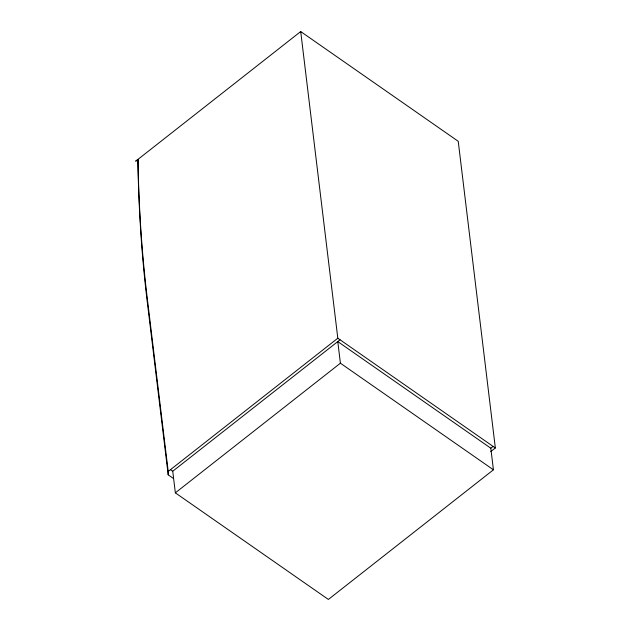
<?xml version="1.0" encoding="UTF-8"?>
<svg xmlns="http://www.w3.org/2000/svg" width="631" height="631" viewBox="0 0 631 631"><rect width="100%" height="100%" fill="white"/><g stroke="black" fill="none" stroke-linecap="round" stroke-linejoin="round"><path stroke-width="0.95" d="M173.572 478.582L168.193 474.835L168.217 471.444L147.299 298.55A2055.569 1073.615 -55.1 0 1 137.968 159.596L135.657 161.189L300.703 31.55L458.232 141.297L495.343 447.971L490.697 451.622M168.193 474.835L147.275 301.933A2058.701 1075.248 -55.1 0 1 137.937 162.782L137.968 159.375M137.937 162.782L137.968 159.596M168.217 471.444L337.814 338.224L300.703 31.55M493.426 469.811L340.401 363.196L337.782 341.584L490.808 448.199L493.426 469.811L328.38 599.45L175.347 492.843L172.736 471.231L340.07 339.793M175.347 492.843L340.401 363.196M490.808 448.199L493.095 446.401M337.814 338.224L495.343 447.971M170.488 469.661L172.736 471.231"/></g></svg>
